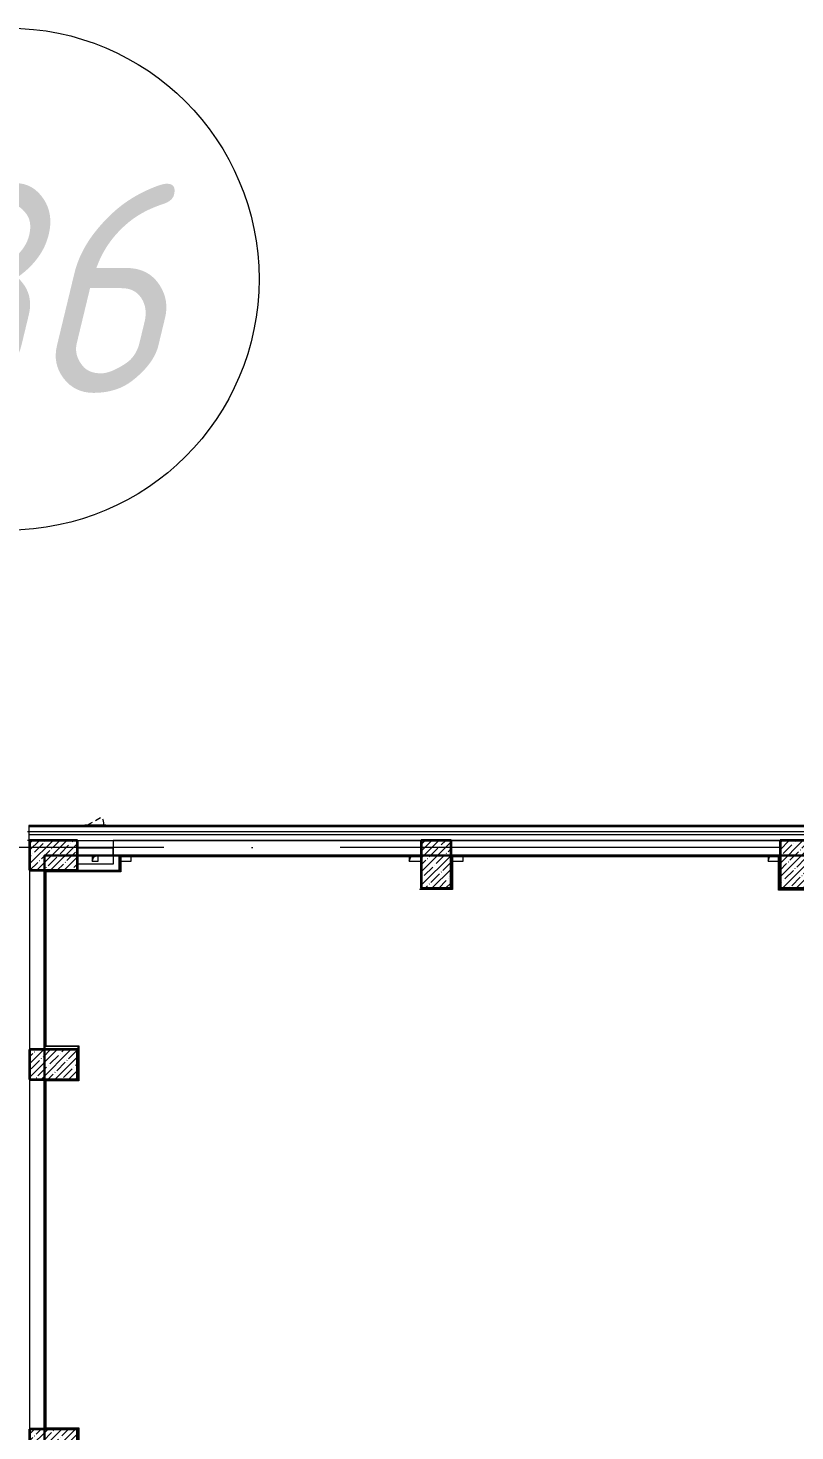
# Model space of a CAD drawing. Header units: millimetres. Extents: x 5993 to 95364, y 87345 to 145529.
# Drawn here: x 45908 to 46952, y 120268 to 122179 of the extents above; entities that cross this region are included whole.
import ezdxf

# ---------------------------------------------------------------- set-up
doc = ezdxf.new("R2010")
doc.units = ezdxf.units.MM
doc.linetypes.add('200_ШТРИХ_ш1п0_6_', pattern=[160, 100, -60])
doc.linetypes.add('50_200_ШТРИХ_1Т_ш5_п1_п1_', pattern=[1400, 1000, -200, 0, -200])
for name, color, linetype, lineweight in [('0-2', 7, 'Continuous', 9), ('S-GRID-____-IDEN', 7, 'Continuous', 9), ('S-GRID-____-OTLN-1', 7, '50_200_ШТРИХ_1Т_ш5_п1_п1_', 9), ('Каркас_Импост-1', 7, 'Continuous', 9), ('Несущие колонны', 7, 'Continuous', 9), ('Несущие колонны-1', 7, 'Continuous', 35), ('Обобщенные модели', 7, 'Continuous', 9), ('Общие ребра', 7, 'Continuous', 9), ('Открывание в плане-2', 7, '200_ШТРИХ_ш1п0_6_', 9), ('Размеры', 7, 'Continuous', 15), ('Стены', 7, 'Continuous', 9), ('Стены-1', 7, 'Continuous', 13)]:
    doc.layers.add(name, color=color, linetype=linetype, lineweight=lineweight)
doc.styles.add('ISOCPEUR_I_9', font='isocpeui.ttf', dxfattribs={"width": 0.9, "height": 250})

# ---------------------------------------------------------------- blocks, each defined once
blk = doc.blocks.new('BSC_Колонна _Прямоугольная - 500х800-V3-АИ2_01_План напольных покрытий и плинтусов 1го этажа _Часть 1_')
at = {"layer": 'Несущие колонны'}
h = blk.add_hatch(dxfattribs=at)
h.set_pattern_fill('FP_8', color=256, style=0, pattern_type=2)
h.set_pattern_definition([(315, (-87250, 52950), (114.04925, 114.04925), []), (315, (-87250, 52835.95), (114.04925, 114.04925), [201.613, -40.323, 3.353, -36.97])])
h.paths.add_polyline_path([(-250, 400), (-250, -400), (250, -400), (250, 400)], flags=0)
at = {"layer": 'Несущие колонны-1'}
for p, q in [((250, 400), (-250, 400)), ((-250, 400), (-250, -400)), ((250, -400), (250, 400)), ((-250, -400), (250, -400))]:
    blk.add_line(p, q, dxfattribs=at)
blk = doc.blocks.new('BSC_Колонна _Прямоугольная - 500х800-V84-АИ2_01_План напольных покрытий и плинтусов 1го этажа _Часть 1_')
at = {"layer": 'Несущие колонны'}
h = blk.add_hatch(dxfattribs=at)
h.set_pattern_fill('FP_116', color=256, style=0, pattern_type=2)
h.set_pattern_definition([(315, (-83750, 52950), (114.04925, 114.04925), []), (315, (-83750, 52835.95), (114.04925, 114.04925), [201.613, -40.323, 3.353, -36.97])])
h.paths.add_polyline_path([(-250, 400), (-250, -400), (250, -400), (250, 400)], flags=0)
at = {"layer": 'Несущие колонны-1'}
for p, q in [((250, 400), (-250, 400)), ((-250, 400), (-250, -400)), ((250, -400), (250, 400)), ((-250, -400), (250, -400))]:
    blk.add_line(p, q, dxfattribs=at)
blk = doc.blocks.new('BSC_Колонна _Прямоугольная - 500х800-V85-АИ2_01_План напольных покрытий и плинтусов 1го этажа _Часть 1_')
at = {"layer": 'Несущие колонны'}
h = blk.add_hatch(dxfattribs=at)
h.set_pattern_fill('FP_117', color=256, style=0, pattern_type=2)
h.set_pattern_definition([(315, (-77400, 52950), (114.04925, 114.04925), []), (315, (-77400, 52835.95), (114.04925, 114.04925), [201.613, -40.323, 3.353, -36.97])])
h.paths.add_polyline_path([(-250, 400), (-250, -400), (250, -400), (250, 400)], flags=0)
at = {"layer": 'Несущие колонны-1'}
for p, q in [((250, 400), (-250, 400)), ((-250, 400), (-250, -400)), ((250, -400), (250, 400)), ((-250, -400), (250, -400))]:
    blk.add_line(p, q, dxfattribs=at)
blk = doc.blocks.new('BSC_Колонна _Прямоугольная - 500х800-25984400-АИ2_01_План напольных покрытий и плинтусов 1го этажа _Часть 1_')
at = {"layer": 'Несущие колонны'}
h = blk.add_hatch(dxfattribs=at)
h.set_pattern_fill('FP_121', color=256, style=0, pattern_type=2)
h.set_pattern_definition([(225, (59350, 87100), (114.04925, -114.04925), []), (225, (59235.95, 87100), (114.04925, -114.04925), [201.613, -40.323, 3.353, -36.97])])
h.paths.add_polyline_path([(-250, 400), (-250, -400), (250, -400), (250, 400), (-2, 400)], flags=0)
at = {"layer": 'Несущие колонны-1'}
for p, q in [((250, 400), (-250, 400)), ((-250, 400), (-250, -150)), ((250, -400), (250, 400)), ((-250, -150), (-250, -400)), ((-250, -400), (250, -400))]:
    blk.add_line(p, q, dxfattribs=at)
blk = doc.blocks.new('BSC_Колонна _Прямоугольная - 500х800-V89-АИ2_01_План напольных покрытий и плинтусов 1го этажа _Часть 1_')
at = {"layer": 'Несущие колонны'}
h = blk.add_hatch(dxfattribs=at)
h.set_pattern_fill('FP_122', color=256, style=0, pattern_type=2)
h.set_pattern_definition([(225, (65350, 87100), (114.04925, -114.04925), []), (225, (65235.95, 87100), (114.04925, -114.04925), [201.613, -40.323, 3.353, -36.97])])
h.paths.add_polyline_path([(-250, 400), (-250, -400), (250, -400), (250, 400)], flags=0)
at = {"layer": 'Несущие колонны-1'}
for p, q in [((250, 400), (-250, 400)), ((-250, 400), (-250, -400)), ((250, -400), (250, 400)), ((-250, -400), (250, -400))]:
    blk.add_line(p, q, dxfattribs=at)
blk = doc.blocks.new('DOR_Люк-Решетка_Прямоугольный - Люк_300х400h ПЛК_цоколь-28750901-АИ2_01_План напольных покрытий и плинтусов 1го этажа _Часть 1_')
at = {"layer": 'Каркас_Импост-1'}
for p, q in [((-175, 10), (-175, 15)), ((175, 15), (-175, 15)), ((175, 15), (175, 10))]:
    blk.add_line(p, q, dxfattribs=at)
at = {"layer": 'Открывание в плане-2'}
blk.add_line((-136, 15), (106, 155), dxfattribs=at)
blk.add_arc((-145, 10), 290, 0.9929, 30, dxfattribs=at)
blk = doc.blocks.new('AR_Отверстие прямоугольное _в плите_ - AR_Отверстие прямоугольное _в плите_-30459868-АИ2_01_План напольных покрытий и плинтусов 1го этажа _Часть 1_')
at = {"layer": 'Обобщенные модели'}
for p, q in [((-50, 50), (-50, -50)), ((-50, -50), (-25, 25)), ((-25, 25), (50, 50)), ((50, -50), (50, 50)), ((-50, -50), (50, -50))]:
    blk.add_line(p, q, dxfattribs=at)
blk = doc.blocks.new('AR_Отверстие прямоугольное _в плите_ - AR_Отверстие прямоугольное _в плите_-30511715-АИ2_01_План напольных покрытий и плинтусов 1го этажа _Часть 1_')
at = {"layer": 'Обобщенные модели'}
for p, q in [((-100, 50), (-100, 38)), ((-100, 26), (-100, -50)), ((-100, -50), (-75, 25)), ((-75, 25), (-68, 26)), ((16, 38), (100, 50)), ((-100, -50), (100, -50))]:
    blk.add_line(p, q, dxfattribs=at)
blk = doc.blocks.new('AR_Отверстие прямоугольное _в плите_ - AR_Отверстие прямоугольное _в плите_-V240-АИ2_01_План напольных покрытий и плинтусов 1го этажа _Часть 1_')
at = {"layer": 'Обобщенные модели'}
for p, q in [((-76, 22), (-75, 25)), ((-75, 25), (-68, 26)), ((16, 38), (100, 50)), ((100, 38), (100, 50)), ((100, -50), (100, 26)), ((-100, -50), (-88, -14)), ((-100, -50), (-88, -50)), ((-76, -50), (100, -50))]:
    blk.add_line(p, q, dxfattribs=at)
blk = doc.blocks.new('AR_Отверстие прямоугольное _в плите_ - AR_Отверстие прямоугольное _в плите_-V249-АИ2_01_План напольных покрытий и плинтусов 1го этажа _Часть 1_')
at = {"layer": 'Обобщенные модели'}
for p, q in [((-100, 50), (-100, 38)), ((-100, 26), (-100, -50)), ((-100, -50), (-75, 25)), ((-75, 25), (-68, 26)), ((16, 38), (100, 50)), ((-100, -50), (76, -50)), ((88, -50), (100, -50))]:
    blk.add_line(p, q, dxfattribs=at)
blk = doc.blocks.new('Ось сетки - Круг_Ø6_00__ISO-2_5_0_9K_-25732049-АР1_План отверстий 2 этажа в осях 1-64_Ю-ЯЯ')
at = {"layer": 'S-GRID-____-IDEN'}
blk.add_circle((0, 0), 3, dxfattribs=at)

msp = doc.modelspace()

# ---------------------------------------------------------------- linework, layer by layer
at = {"layer": 'S-GRID-____-OTLN-1', "color": 251, "ltscale": 0.6, "true_color": 0x636466}
msp.add_line((50293.3, 121062.8), (41444, 121062.8), dxfattribs=at)
at = {"layer": 'Общие ребра'}
for p, q in [((45908.8, 121091.2), (47905.4, 121091.2)), ((47905.4, 121091.2), (45908.8, 121091.2)), ((45908.8, 121084.7), (47905.4, 121084.7)), ((45908.8, 121080.6), (47905.4, 121080.6))]:
    msp.add_line(p, q, dxfattribs=at)
at = {"layer": 'Размеры', "color": 152, "lineweight": 30, "true_color": 0x2776bb}
msp.add_lwpolyline([(47883.8, 121052.1), (45930.4, 121052.1), (45930.4, 119802.7), (47883.8, 119802.7)], close=True, dxfattribs=at)
at = {"layer": 'Стены'}
for p, q in [((45907.2, 121084.7), (45908.8, 121084.7)), ((45908.8, 121072.5), (45907.2, 121072.5)), ((46033.1, 121030.8), (46033.1, 121051.2)), ((46033.1, 121051.2), (46442.2, 121051.2)), ((46034.1, 121050.2), (46034.1, 121029.8)), ((46441.2, 121050.2), (46034.1, 121050.2)), ((46442.2, 121050.2), (46442.2, 121051.2)), ((46484.8, 121006.4), (46484.8, 121051.2)), ((46484.8, 121051.2), (46930.5, 121051.2)), ((46485.8, 121050.2), (46485.8, 121005.4)), ((46929.6, 121050.2), (46485.8, 121050.2)), ((46929.6, 121004.8), (46929.6, 121050.2)), ((46930.5, 121051.2), (46930.5, 121005.8)), ((45931.3, 120791.7), (45931.3, 121030.8)), ((45931.3, 121030.8), (46033.1, 121030.8)), ((45932.3, 121029.8), (45932.3, 120792.6)), ((46034.1, 121029.8), (45932.3, 121029.8)), ((46441.2, 121006.4), (46441.2, 121005.4)), ((46485.8, 121005.4), (46441.2, 121005.4)), ((46442.2, 121006.4), (46484.8, 121006.4)), ((46974.2, 121004.8), (46929.6, 121004.8)), ((46930.5, 121005.8), (46973.2, 121005.8)), ((45976.1, 120791.7), (45931.3, 120791.7)), ((45932.3, 120792.6), (45977.1, 120792.6)), ((45976.1, 120745.9), (45976.1, 120791.7)), ((45977.1, 120792.6), (45977.1, 120744.9)), ((45931.3, 120271.7), (45931.3, 120745.9)), ((45931.3, 120745.9), (45976.1, 120745.9)), ((45932.3, 120744.9), (45932.3, 120272.7)), ((45977.1, 120744.9), (45932.3, 120744.9)), ((45976.1, 120271.7), (45931.3, 120271.7)), ((45932.3, 120272.7), (45977.1, 120272.7)), ((45976.1, 120230), (45976.1, 120271.7)), ((45977.1, 120272.7), (45977.1, 120229.1))]:
    msp.add_line(p, q, dxfattribs=at)
at = {"layer": 'Стены-1'}
for p, q in [((47905.4, 121092.8), (45908.8, 121092.8)), ((45908.8, 121092.8), (45908.8, 121091.2)), ((45908.8, 121091.2), (45908.8, 121072.5)), ((45908.8, 121072.5), (45910, 121072.5)), ((45975.1, 121072.5), (46443.1, 121072.5)), ((46024, 121061.9), (45975.1, 121061.9)), ((46443.1, 121072.5), (46024, 121072.5)), ((46024, 121072.5), (46024, 121052.1)), ((46024, 121052.1), (46024, 121061.9)), ((46931.5, 121072.5), (46483.8, 121072.5)), ((46483.8, 121072.5), (46931.5, 121072.5)), ((45975.1, 121052.1), (46024, 121052.1)), ((46024, 121052.1), (46443.1, 121052.1)), ((46032.1, 121052.1), (46024, 121052.1)), ((46024, 121052.1), (46024, 121039.9)), ((46032.1, 121039.9), (46032.1, 121052.1)), ((46483.8, 121052.1), (46646.6, 121052.1)), ((46646.6, 121052.1), (46931.5, 121052.1)), ((45910, 121031.8), (45910, 120787.6)), ((45930.4, 120787.6), (45930.4, 121031.8)), ((46024, 121039.9), (45975.1, 121039.9)), ((45975.1, 121031.8), (46032.1, 121031.8)), ((46032.1, 121031.8), (46032.1, 121039.9)), ((45910, 120746.9), (45910, 120270.7)), ((45930.4, 120270.7), (45930.4, 120746.9))]:
    msp.add_line(p, q, dxfattribs=at)

# ---------------------------------------------------------------- block references
at = {"layer": '0-2', "xscale": 0.08139549610658335, "yscale": 0.08139549610658335, "zscale": 0.08139549610658335}
for name, p in [('DOR_Люк-Решетка_Прямоугольный - Люк_300х400h ПЛК_цоколь-28750901-АИ2_01_План напольных покрытий и плинтусов 1го этажа _Часть 1_', (45999.5, 121092)), ('AR_Отверстие прямоугольное _в плите_ - AR_Отверстие прямоугольное _в плите_-30459868-АИ2_01_План напольных покрытий и плинтусов 1го этажа _Часть 1_', (45999.5, 121048.1)), ('AR_Отверстие прямоугольное _в плите_ - AR_Отверстие прямоугольное _в плите_-V240-АИ2_01_План напольных покрытий и плинтусов 1го этажа _Часть 1_', (46040.2, 121048.1)), ('AR_Отверстие прямоугольное _в плите_ - AR_Отверстие прямоугольное _в плите_-30511715-АИ2_01_План напольных покрытий и плинтусов 1го этажа _Часть 1_', (46435, 121048.1)), ('AR_Отверстие прямоугольное _в плите_ - AR_Отверстие прямоугольное _в плите_-V240-АИ2_01_План напольных покрытий и плинтусов 1го этажа _Часть 1_', (46492, 121048.1)), ('AR_Отверстие прямоугольное _в плите_ - AR_Отверстие прямоугольное _в плите_-V249-АИ2_01_План напольных покрытий и плинтусов 1го этажа _Часть 1_', (46923.4, 121048.1))]:
    msp.add_blockref(name, p, dxfattribs=at)
for name, p, rotation in [('BSC_Колонна _Прямоугольная - 500х800-V3-АИ2_01_План напольных покрытий и плинтусов 1го этажа _Часть 1_', (45942.6, 121052.1), 89.9999999999999), ('BSC_Колонна _Прямоугольная - 500х800-25984400-АИ2_01_План напольных покрытий и плинтусов 1го этажа _Часть 1_', (46463.5, 121039.9), 180), ('BSC_Колонна _Прямоугольная - 500х800-V89-АИ2_01_План напольных покрытий и плинтусов 1го этажа _Часть 1_', (46951.9, 121039.9), 180), ('BSC_Колонна _Прямоугольная - 500х800-V84-АИ2_01_План напольных покрытий и плинтусов 1го этажа _Часть 1_', (45942.6, 120767.2), 89.9999999999999), ('BSC_Колонна _Прямоугольная - 500х800-V85-АИ2_01_План напольных покрытий и плинтусов 1го этажа _Часть 1_', (45942.6, 120250.4), 89.9999999999999)]:
    msp.add_blockref(name, p, dxfattribs=dict(at, rotation=rotation))
at = {"layer": 'S-GRID-____-IDEN', "xscale": 113.929722309601, "yscale": 113.929722309601, "zscale": 113.929722309601, "rotation": 180}
msp.add_blockref('Ось сетки - Круг_Ø6_00__ISO-2_5_0_9K_-25732049-АР1_План отверстий 2 этажа в осях 1-64_Ю-ЯЯ', (45880.6, 121836.9), dxfattribs=at)

# ---------------------------------------------------------------- texts
at = {"layer": 'S-GRID-____-IDEN', "insert": (45727.5, 121966.7), "char_height": 284.82, "width": 460.334, "attachment_point": 1, "style": 'ISOCPEUR_I_9'}
msp.add_mtext('36', dxfattribs=at)

doc.saveas('drawing.dxf')
